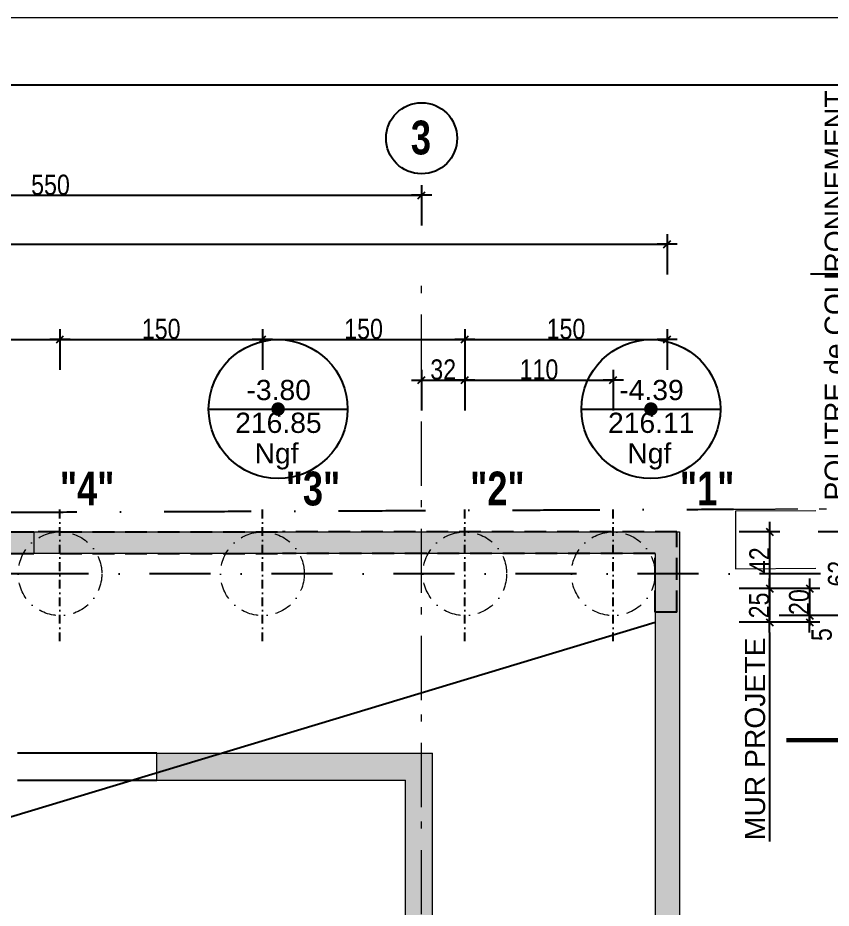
# Model space of a CAD drawing. Header units: centimetres. Extents: x 0 to 26456, y -12469 to -8269.
# Drawn here: x 23373 to 23976, y -8929 to -8269 of the extents above; entities that cross this region are included whole.
import ezdxf
from ezdxf.enums import TextEntityAlignment as Align

# ---------------------------------------------------------------- set-up
doc = ezdxf.new("R2010")
doc.units = ezdxf.units.CM
doc.header["$LTSCALE"] = 25.4
doc.header["$PDMODE"] = 1
doc.header["$PDSIZE"] = -2
for name, pattern in [('CACHEX2', [19.05, 12.7, -6.35]), ('Style de ligne -6', [1.04164, 0.625, -0.20828, 0.06943, -0.13893]), ('TIRETPTX2', [50.8, 25.4, -12.7, 0, -12.7])]:
    doc.linetypes.add(name, pattern=pattern)
for name, color, linetype in [('01_cote_gen', 4, 'Continuous'), ('01_linteaux', 2, 'Continuous'), ('01_murs_sup', 2, 'CACHEX2'), ('01_poch_murs', 253, 'Continuous'), ('01_texte', 230, 'Continuous'), ('AA_COTES', 2, 'Continuous')]:
    doc.layers.add(name, color=color, linetype=linetype)
for name, color, linetype, lineweight in [('01_murs_coup', 5, 'Continuous', 60), ('01_PIEUX', 5, 'Continuous', 60), ('B Général', 7, 'Continuous', 5)]:
    doc.layers.add(name, color=color, linetype=linetype, lineweight=lineweight)
doc.styles.add('impact', font='impact.ttf')
doc.styles.add('MATTE_TXT', font='arial.ttf')
doc.styles.add('STYLE2', font='ARIALN.TTF')
doc.dimstyles.new('JB50', dxfattribs={"dimscale": 0.1, "dimtxt": 150, "dimasz": 15, "dimexe": 0.1, "dimexo": 0.1, "dimgap": 0.09, "dimtad": 1, "dimdec": 1, "dimdsep": 46, "dimtxsty": 'STYLE2', "dimblk1": 'BOND_G', "dimblk2": 'BOND_D', "dimsah": 1, "dimcen": 1.5, "dimdle": 0.01, "dimse1": 1, "dimse2": 1, "dimclrd": 4, "dimclre": 2, "dimclrt": 6, "dimazin": 2, "dimtfac": 2.333333, "dimtdec": 1, "dimtix": 1, "dimtmove": 2, "dimatfit": 3, "dimldrblk": 'BOND_G', "dimfxl": 1, "dimtolj": 1, "dimtzin": 0, "dimarcsym": 0})

# ---------------------------------------------------------------- blocks, each defined once
blk = doc.blocks.new('BOND_G')
at = {"layer": 'AA_COTES', "color": 0}
for p, q in [((0, -5), (0, 15)), ((5, 0), (-5, 0)), ((1.77, 1.77), (-1.77, -1.77))]:
    blk.add_line(p, q, dxfattribs=at)
blk = doc.blocks.new('BOND_D')
at = {"layer": 'AA_COTES', "color": 0}
for p, q in [((0, 5), (0, -15)), ((5, 0), (-5, 0)), ((-1.77, -1.77), (1.77, 1.77))]:
    blk.add_line(p, q, dxfattribs=at)
blk = doc.blocks.new('*D4')
at = {"layer": '01_cote_gen', "color": 4, "lineweight": -2, "transparency": 16777216}
blk.add_line((22813.12, -8437.1), (23853.11, -8437.1), dxfattribs=at)
at = {"layer": 'Defpoints', "color": 0, "transparency": 16777216}
for p in [(23854.61, -8437.1), (22811.62, -8628.05), (23854.61, -8655.22)]:
    blk.add_point(p, dxfattribs=at)
at = {"layer": '01_cote_gen', "color": 4, "lineweight": -2, "transparency": 16777216, "xscale": 1.5, "yscale": 1.5, "zscale": 1.5, "rotation": 180}
blk.add_blockref('BOND_G', (22811.62, -8437.1), dxfattribs=at)
at = {"layer": '01_cote_gen', "color": 4, "lineweight": -2, "transparency": 16777216, "xscale": 1.5, "yscale": 1.5, "zscale": 1.5}
blk.add_blockref('BOND_D', (23854.61, -8437.1), dxfattribs=at)
at = {"layer": '01_cote_gen', "color": 6, "transparency": 16777216, "insert": (23333.11, -8429.43), "char_height": 15, "attachment_point": 5, "style": 'STYLE2'}
blk.add_mtext('\\A1;1043', dxfattribs=at)
blk = doc.blocks.new('*D7')
at = {"layer": '01_cote_gen', "color": 4, "lineweight": -2, "transparency": 16777216}
blk.add_line((23124.07, -8400.81), (23671.08, -8400.81), dxfattribs=at)
at = {"layer": 'Defpoints', "color": 0, "transparency": 16777216}
for p in [(23672.58, -8362.34), (23122.57, -8404.48), (23672.58, -8400.81)]:
    blk.add_point(p, dxfattribs=at)
at = {"layer": '01_cote_gen', "color": 4, "lineweight": -2, "transparency": 16777216, "xscale": 1.5, "yscale": 1.5, "zscale": 1.5, "rotation": 180}
blk.add_blockref('BOND_G', (23122.57, -8400.81), dxfattribs=at)
at = {"layer": '01_cote_gen', "color": 4, "lineweight": -2, "transparency": 16777216, "xscale": 1.5, "yscale": 1.5, "zscale": 1.5}
blk.add_blockref('BOND_D', (23672.58, -8400.81), dxfattribs=at)
at = {"layer": '01_cote_gen', "color": 6, "transparency": 16777216, "insert": (23397.57, -8393.14), "char_height": 15, "attachment_point": 5, "style": 'STYLE2'}
blk.add_mtext('\\A1;550', dxfattribs=at)
blk = doc.blocks.new('*D8')
at = {"layer": '01_cote_gen', "color": 4, "lineweight": -2, "transparency": 16777216}
blk.add_line((23556.11, -8507.61), (23703.11, -8507.61), dxfattribs=at)
at = {"layer": 'Defpoints', "color": 0, "transparency": 16777216}
for p in [(23704.61, -8507.61), (23554.61, -8601.27), (23704.61, -8601.27)]:
    blk.add_point(p, dxfattribs=at)
at = {"layer": '01_cote_gen', "color": 4, "lineweight": -2, "transparency": 16777216, "xscale": 1.5, "yscale": 1.5, "zscale": 1.5, "rotation": 180}
blk.add_blockref('BOND_G', (23554.61, -8507.61), dxfattribs=at)
at = {"layer": '01_cote_gen', "color": 4, "lineweight": -2, "transparency": 16777216, "xscale": 1.5, "yscale": 1.5, "zscale": 1.5}
blk.add_blockref('BOND_D', (23704.61, -8507.61), dxfattribs=at)
at = {"layer": '01_cote_gen', "color": 6, "transparency": 16777216, "insert": (23629.61, -8499.94), "char_height": 15, "attachment_point": 5, "style": 'STYLE2'}
blk.add_mtext('\\A1;150', dxfattribs=at)
blk = doc.blocks.new('*D9')
at = {"layer": '01_cote_gen', "color": 4, "lineweight": -2, "ltscale": 3, "transparency": 16777216}
blk.add_line((23706.11, -8507.61), (23853.11, -8507.61), dxfattribs=at)
at = {"layer": 'Defpoints', "color": 0, "ltscale": 3, "transparency": 16777216}
for p in [(23854.61, -8498.67), (23854.61, -8507.61), (23704.61, -8521.89)]:
    blk.add_point(p, dxfattribs=at)
at = {"layer": '01_cote_gen', "color": 4, "lineweight": -2, "ltscale": 3, "transparency": 16777216, "xscale": 1.5, "yscale": 1.5, "zscale": 1.5, "rotation": 180}
blk.add_blockref('BOND_G', (23704.61, -8507.61), dxfattribs=at)
at = {"layer": '01_cote_gen', "color": 4, "lineweight": -2, "ltscale": 3, "transparency": 16777216, "xscale": 1.5, "yscale": 1.5, "zscale": 1.5}
blk.add_blockref('BOND_D', (23854.61, -8507.61), dxfattribs=at)
at = {"layer": '01_cote_gen', "color": 6, "ltscale": 3, "transparency": 16777216, "insert": (23779.61, -8499.94), "char_height": 15, "attachment_point": 5, "style": 'STYLE2'}
blk.add_mtext('\\A1;150', dxfattribs=at)
blk = doc.blocks.new('*D10')
at = {"layer": '01_cote_gen', "color": 4, "lineweight": -2, "ltscale": 3, "transparency": 16777216}
blk.add_line((23406.11, -8507.61), (23553.11, -8507.61), dxfattribs=at)
at = {"layer": 'Defpoints', "color": 0, "ltscale": 3, "transparency": 16777216}
for p in [(23554.61, -8507.61), (23404.61, -8601.27), (23554.61, -8601.27)]:
    blk.add_point(p, dxfattribs=at)
at = {"layer": '01_cote_gen', "color": 4, "lineweight": -2, "ltscale": 3, "transparency": 16777216, "xscale": 1.5, "yscale": 1.5, "zscale": 1.5, "rotation": 180}
blk.add_blockref('BOND_G', (23404.61, -8507.61), dxfattribs=at)
at = {"layer": '01_cote_gen', "color": 4, "lineweight": -2, "ltscale": 3, "transparency": 16777216, "xscale": 1.5, "yscale": 1.5, "zscale": 1.5}
blk.add_blockref('BOND_D', (23554.61, -8507.61), dxfattribs=at)
at = {"layer": '01_cote_gen', "color": 6, "ltscale": 3, "transparency": 16777216, "insert": (23479.61, -8499.94), "char_height": 15, "attachment_point": 5, "style": 'STYLE2'}
blk.add_mtext('\\A1;150', dxfattribs=at)
blk = doc.blocks.new('*D11')
at = {"layer": '01_cote_gen', "color": 4, "lineweight": -2, "ltscale": 3, "transparency": 16777216}
blk.add_line((23256.19, -8507.61), (23403.11, -8507.61), dxfattribs=at)
at = {"layer": 'Defpoints', "color": 0, "ltscale": 3, "transparency": 16777216}
for p in [(23404.61, -8507.61), (23254.69, -8652.7), (23404.61, -8651.27)]:
    blk.add_point(p, dxfattribs=at)
at = {"layer": '01_cote_gen', "color": 4, "lineweight": -2, "ltscale": 3, "transparency": 16777216, "xscale": 1.5, "yscale": 1.5, "zscale": 1.5, "rotation": 180}
blk.add_blockref('BOND_G', (23254.69, -8507.61), dxfattribs=at)
at = {"layer": '01_cote_gen', "color": 4, "lineweight": -2, "ltscale": 3, "transparency": 16777216, "xscale": 1.5, "yscale": 1.5, "zscale": 1.5}
blk.add_blockref('BOND_D', (23404.61, -8507.61), dxfattribs=at)
at = {"layer": '01_cote_gen', "color": 6, "ltscale": 3, "transparency": 16777216, "insert": (23329.65, -8499.94), "char_height": 15, "attachment_point": 5, "style": 'STYLE2'}
blk.add_mtext('\\A1;149.9', dxfattribs=at)
blk = doc.blocks.new('*D120')
at = {"layer": '01_cote_gen', "color": 4, "lineweight": -2, "ltscale": 3, "transparency": 16777216}
blk.add_line((23989, -8651.77), (23989, -8710.77), dxfattribs=at)
at = {"layer": 'Defpoints', "color": 0, "ltscale": 3, "transparency": 16777216}
for p in [(23885.61, -8650.27), (23885.61, -8712.27), (23989, -8712.27)]:
    blk.add_point(p, dxfattribs=at)
at = {"layer": '01_cote_gen', "color": 4, "lineweight": -2, "ltscale": 3, "transparency": 16777216, "xscale": 1.5, "yscale": 1.5, "zscale": 1.5}
for name, p, rotation in [('BOND_G', (23989, -8650.27), 90), ('BOND_D', (23989, -8712.27), 270)]:
    blk.add_blockref(name, p, dxfattribs=dict(at, rotation=rotation))
at = {"layer": '01_cote_gen', "color": 6, "ltscale": 3, "transparency": 16777216, "insert": (23981.33, -8681.27), "char_height": 15, "attachment_point": 5, "rotation": 90, "style": 'STYLE2'}
blk.add_mtext('\\A1;62', dxfattribs=at)
blk = doc.blocks.new('*D121')
at = {"layer": '01_cote_gen', "color": 4, "lineweight": -2, "ltscale": 3, "transparency": 16777216}
blk.add_line((23930.5, -8693.77), (23930.5, -8715.77), dxfattribs=at)
at = {"layer": 'Defpoints', "color": 0, "ltscale": 3, "transparency": 16777216}
for p in [(23813.89, -8692.27), (23813.89, -8717.27), (23930.5, -8717.27)]:
    blk.add_point(p, dxfattribs=at)
at = {"layer": '01_cote_gen', "color": 4, "lineweight": -2, "ltscale": 3, "transparency": 16777216, "xscale": 1.5, "yscale": 1.5, "zscale": 1.5}
for name, p, rotation in [('BOND_G', (23930.5, -8692.27), 90), ('BOND_D', (23930.5, -8717.27), 270)]:
    blk.add_blockref(name, p, dxfattribs=dict(at, rotation=rotation))
at = {"layer": '01_cote_gen', "color": 6, "ltscale": 3, "transparency": 16777216, "insert": (23922.83, -8704.77), "char_height": 15, "attachment_point": 5, "rotation": 90, "style": 'STYLE2'}
blk.add_mtext('\\A1;25', dxfattribs=at)
blk = doc.blocks.new('*D122')
at = {"layer": '01_cote_gen', "color": 4, "lineweight": -2, "ltscale": 3, "transparency": 16777216}
blk.add_line((23960.14, -8713.77), (23960.14, -8715.77), dxfattribs=at)
at = {"layer": 'Defpoints', "color": 0, "ltscale": 3, "transparency": 16777216}
for p in [(23966.5, -8712.27), (23938, -8717.27), (23960.14, -8717.27)]:
    blk.add_point(p, dxfattribs=at)
at = {"layer": '01_cote_gen', "color": 4, "lineweight": -2, "ltscale": 3, "transparency": 16777216, "xscale": 1.5, "yscale": 1.5, "zscale": 1.5}
for name, p, rotation in [('BOND_G', (23960.14, -8712.27), 90), ('BOND_D', (23960.14, -8717.27), 270)]:
    blk.add_blockref(name, p, dxfattribs=dict(at, rotation=rotation))
at = {"layer": '01_cote_gen', "color": 6, "ltscale": 3, "transparency": 16777216, "insert": (23969.15, -8726.38), "char_height": 15, "attachment_point": 5, "rotation": 90, "style": 'STYLE2'}
blk.add_mtext('\\A1;5', dxfattribs=at)
blk = doc.blocks.new('*D123')
at = {"layer": '01_cote_gen', "color": 4, "lineweight": -2, "ltscale": 3, "transparency": 16777216}
blk.add_line((23930.5, -8651.77), (23930.5, -8690.77), dxfattribs=at)
at = {"layer": 'Defpoints', "color": 0, "ltscale": 3, "transparency": 16777216}
for p in [(23966.5, -8650.27), (23930.5, -8692.27), (23938, -8692.27)]:
    blk.add_point(p, dxfattribs=at)
at = {"layer": '01_cote_gen', "color": 4, "lineweight": -2, "ltscale": 3, "transparency": 16777216, "xscale": 1.5, "yscale": 1.5, "zscale": 1.5}
for name, p, rotation in [('BOND_G', (23930.5, -8650.27), 90), ('BOND_D', (23930.5, -8692.27), 270)]:
    blk.add_blockref(name, p, dxfattribs=dict(at, rotation=rotation))
at = {"layer": '01_cote_gen', "color": 6, "ltscale": 3, "transparency": 16777216, "insert": (23922.96, -8671.27), "char_height": 15, "attachment_point": 5, "rotation": 90, "style": 'STYLE2'}
blk.add_mtext('\\A1;42', dxfattribs=at)
blk = doc.blocks.new('*D124')
at = {"layer": '01_cote_gen', "color": 4, "lineweight": -2, "ltscale": 3, "transparency": 16777216}
blk.add_line((23960.14, -8693.77), (23960.14, -8710.77), dxfattribs=at)
at = {"layer": 'Defpoints', "color": 0, "ltscale": 3, "transparency": 16777216}
for p in [(23938, -8692.27), (23946.24, -8712.27), (23960.14, -8712.27)]:
    blk.add_point(p, dxfattribs=at)
at = {"layer": '01_cote_gen', "color": 4, "lineweight": -2, "ltscale": 3, "transparency": 16777216, "xscale": 1.5, "yscale": 1.5, "zscale": 1.5}
for name, p, rotation in [('BOND_G', (23960.14, -8692.27), 90), ('BOND_D', (23960.14, -8712.27), 270)]:
    blk.add_blockref(name, p, dxfattribs=dict(at, rotation=rotation))
at = {"layer": '01_cote_gen', "color": 6, "ltscale": 3, "transparency": 16777216, "insert": (23952.47, -8702.27), "char_height": 15, "attachment_point": 5, "rotation": 90, "style": 'STYLE2'}
blk.add_mtext('\\A1;20', dxfattribs=at)
blk = doc.blocks.new('*D208')
at = {"layer": '01_cote_gen', "color": 4, "lineweight": -2, "ltscale": 3, "transparency": 16777216}
blk.add_line((25181.35, -8824.44), (25181.35, -8881.44), dxfattribs=at)
at = {"layer": 'Defpoints', "color": 0, "ltscale": 3, "transparency": 16777216}
for p in [(25158.85, -8822.94), (0, -8882.94), (25181.35, -8882.94)]:
    blk.add_point(p, dxfattribs=at)
at = {"layer": '01_cote_gen', "color": 4, "lineweight": -2, "ltscale": 3, "transparency": 16777216, "xscale": 1.5, "yscale": 1.5, "zscale": 1.5}
for name, p, rotation in [('BOND_G', (25181.35, -8822.94), 90), ('BOND_D', (25181.35, -8882.94), 270)]:
    blk.add_blockref(name, p, dxfattribs=dict(at, rotation=rotation))
at = {"layer": '01_cote_gen', "color": 6, "ltscale": 3, "transparency": 16777216, "insert": (25173.68, -8852.94), "char_height": 15, "attachment_point": 5, "rotation": 90, "style": 'STYLE2'}
blk.add_mtext('\\A1;60', dxfattribs=at)
blk = doc.blocks.new('*D315')
at = {"layer": '01_cote_gen', "color": 4, "lineweight": -2, "ltscale": 3, "transparency": 16777216}
blk.add_line((23674.08, -8537.71), (23703.11, -8537.71), dxfattribs=at)
at = {"layer": 'Defpoints', "color": 0, "ltscale": 3, "transparency": 16777216}
for p in [(23704.61, -8530.11), (23704.61, -8537.71), (23672.58, -8548.08)]:
    blk.add_point(p, dxfattribs=at)
at = {"layer": '01_cote_gen', "color": 4, "lineweight": -2, "ltscale": 3, "transparency": 16777216, "xscale": 1.5, "yscale": 1.5, "zscale": 1.5, "rotation": 180}
blk.add_blockref('BOND_G', (23672.58, -8537.71), dxfattribs=at)
at = {"layer": '01_cote_gen', "color": 4, "lineweight": -2, "ltscale": 3, "transparency": 16777216, "xscale": 1.5, "yscale": 1.5, "zscale": 1.5}
blk.add_blockref('BOND_D', (23704.61, -8537.71), dxfattribs=at)
at = {"layer": '01_cote_gen', "color": 6, "ltscale": 3, "transparency": 16777216, "insert": (23688.6, -8530.04), "char_height": 15, "attachment_point": 5, "style": 'STYLE2'}
blk.add_mtext('\\A1;32', dxfattribs=at)
blk = doc.blocks.new('*D316')
at = {"layer": '01_cote_gen', "color": 4, "lineweight": -2, "ltscale": 3, "transparency": 16777216}
blk.add_line((23706.11, -8537.71), (23813.11, -8537.71), dxfattribs=at)
at = {"layer": 'Defpoints', "color": 0, "ltscale": 3, "transparency": 16777216}
for p in [(23814.61, -8537.71), (23704.61, -8545.21), (23814.61, -8631.27)]:
    blk.add_point(p, dxfattribs=at)
at = {"layer": '01_cote_gen', "color": 4, "lineweight": -2, "ltscale": 3, "transparency": 16777216, "xscale": 1.5, "yscale": 1.5, "zscale": 1.5, "rotation": 180}
blk.add_blockref('BOND_G', (23704.61, -8537.71), dxfattribs=at)
at = {"layer": '01_cote_gen', "color": 4, "lineweight": -2, "ltscale": 3, "transparency": 16777216, "xscale": 1.5, "yscale": 1.5, "zscale": 1.5}
blk.add_blockref('BOND_D', (23814.61, -8537.71), dxfattribs=at)
at = {"layer": '01_cote_gen', "color": 6, "ltscale": 3, "transparency": 16777216, "insert": (23759.61, -8530.04), "char_height": 15, "attachment_point": 5, "style": 'STYLE2'}
blk.add_mtext('\\A1;110', dxfattribs=at)

msp = doc.modelspace()

# ---------------------------------------------------------------- hatches: boundary and pattern name
at = {"layer": '01_murs_sup'}
h = msp.add_hatch(dxfattribs=at)
h.set_pattern_fill('DASH', color=256, scale=2.5, angle=135)
h.set_pattern_definition([(135, (22300.908, 21.996), (-11.22532, 9e-16), [7.9375, -7.9375])])
h.paths.add_polyline_path([(23861.71, -8650.27), (23469.63, -8650.27), (23404.57, -8650.27), (23285.19, -8650.27), (23285.19, -8666.27), (23404.57, -8666.27), (23469.63, -8666.27), (23845.71, -8666.27), (23845.71, -8709.87), (23861.71, -8709.87)])
edge = h.paths.add_edge_path()
edge.add_line((23285.19, -8666.28), (23285.19, -8650.27))
edge.add_arc((23328.43, -9894.24), 1244.73, 91.99066, 105.4374)
edge.add_line((22997.1, -8694.42), (23001.98, -8709.67))
edge.add_arc((23328.43, -9894.24), 1228.73, 100.96877, 105.40741, ccw=False)
edge.add_line((23094.63, -8687.96), (23094.63, -9131.93))
edge.add_line((23094.63, -9131.93), (23112.63, -9131.93))
edge.add_line((23112.63, -9131.93), (23112.63, -8684.61))
edge.add_arc((23328.43, -9894.24), 1228.73, 92.01659, 100.11501, ccw=False)
edge = h.paths.add_edge_path()
edge.add_line((22907.35, -8739.92), (22901.85, -8724.89))
edge.add_arc((23328.43, -9894.24), 1244.73, 110.04186, 114.53183)
edge.add_line((22811.62, -8761.88), (22811.62, -8779.49))
edge.add_arc((23328.43, -9894.24), 1228.73, 110.04083, 114.87281, ccw=False)
edge = h.paths.add_edge_path()
edge.add_line((22811.62, -8779.49), (22811.62, -8761.88))
edge.add_arc((23328.43, -9894.24), 1244.73, 114.53183, 132.24354)
edge.add_line((22491.62, -8972.78), (22491.62, -9146.93))
edge.add_line((22491.62, -9146.93), (22811.62, -9146.93))
edge.add_line((22811.62, -9146.93), (22811.62, -9128.93))
edge.add_line((22811.62, -9128.93), (22507.62, -9128.93))
edge.add_line((22507.62, -9128.93), (22507.62, -8979.89))
edge.add_arc((23328.43, -9894.24), 1228.73, 114.87281, 131.91412, ccw=False)
edge = h.paths.add_edge_path()
edge.add_line((22948.67, -9128.93), (22811.62, -9128.93))
edge.add_line((22811.62, -9128.93), (22811.62, -9146.93))
edge.add_line((22811.62, -9146.93), (22930.67, -9146.93))
edge.add_line((22930.67, -9146.93), (22930.67, -9603.37))
edge.add_arc((22795.13, -10478.43), 885.5, 80.01528, 81.19582, ccw=False)
edge.add_line((22948.67, -9606.34), (22948.67, -9529.21))
edge.add_line((22948.67, -9529.21), (23302.63, -9529.21))
edge.add_line((23302.63, -9529.21), (23302.63, -9752.79))
edge.add_arc((22795.13, -10478.43), 885.5, 55.0317, 88.93337)
edge.add_line((22811.62, -9593.09), (22811.62, -9613.09))
edge.add_arc((22795.13, -10478.43), 865.5, 0, 88.90872, ccw=False)
edge.add_line((23660.63, -10478.43), (23660.63, -10479.62))
edge.add_line((23660.63, -10479.62), (23680.63, -10479.62))
edge.add_arc((22795.13, -10478.43), 885.5, 359.9229, 397.71342)
edge.add_line((23495.63, -9936.76), (23495.63, -9628.26))
edge.add_line((23495.63, -9628.26), (23660.63, -9628.26))
edge.add_line((23660.63, -9628.26), (23660.63, -9824.26))
edge.add_line((23660.63, -9824.26), (23680.63, -9824.26))
edge.add_line((23680.63, -9824.26), (23680.63, -9603.66))
edge.add_line((23680.63, -9603.66), (23660.63, -9603.66))
edge.add_line((23660.63, -9603.66), (23660.63, -9608.26))
edge.add_line((23660.63, -9608.26), (23320.63, -9608.26))
edge.add_line((23320.63, -9608.26), (23320.63, -9338.26))
edge.add_line((23320.63, -9338.26), (23302.63, -9327.87))
edge.add_line((23302.63, -9327.87), (23302.63, -9511.21))
edge.add_line((23302.63, -9511.21), (22948.67, -9511.21))
edge.add_line((22948.67, -9511.21), (22948.67, -9128.93))
edge = h.paths.add_edge_path(flags=16)
edge.add_line((23320.63, -9628.26), (23393.38, -9628.26))
edge.add_line((23393.38, -9628.26), (23393.38, -9804.26))
edge.add_line((23393.38, -9804.26), (23369.24, -9804.26))
edge.add_arc((22795.13, -10478.43), 885.5, 49.5831, 53.59773)
edge.add_line((23320.63, -9765.72), (23320.63, -9628.26))
h.paths.add_polyline_path([(23326.17, -9633.26), (23379.13, -9633.26), (23337.86, -9649.87), (23326.17, -9761.06)], flags=0)
h.paths.add_polyline_path([(23411.38, -9628.26), (23475.63, -9628.26), (23475.63, -9804.26), (23411.38, -9804.26), (23411.38, -9804.26)], flags=16)
h.paths.add_polyline_path([(23416.38, -9633.26), (23469.35, -9633.26), (23428.08, -9649.87), (23416.38, -9793.02)], flags=0)
edge = h.paths.add_edge_path(flags=16)
edge.add_line((23391.93, -9824.26), (23475.63, -9824.26))
edge.add_line((23475.63, -9824.26), (23475.63, -9911.84))
edge.add_arc((22795.13, -10478.43), 885.5, 39.78116, 47.62597)
at = {"layer": '01_poch_murs', "ltscale": 3}
h = msp.add_hatch(color=256, dxfattribs=at)
h.dxf.hatch_style = 1
h.paths.add_polyline_path([(23554.61, -8650.27), (23404.61, -8650.27, -0.272919), (23431.74, -8666.27), (23527.48, -8666.27, -0.272919)])
h.paths.add_polyline_path([(23385.19, -8657.11), (23385.19, -8666.27), (23431.74, -8666.27, 0.465508)])
h.paths.add_polyline_path([(23404.61, -8650.27), (23385.19, -8650.27), (23385.19, -8657.11, -0.170879)], flags=17)
h.paths.add_polyline_path([(23672.58, -8650.27), (23554.61, -8650.27, -0.272919), (23581.74, -8666.27), (23672.58, -8666.27)])
h.paths.add_polyline_path([(23527.48, -8666.27), (23581.74, -8666.27, 0.589768)])
h.paths.add_polyline_path([(23677.48, -8666.27), (23731.74, -8666.27, 0.589768)])
h.paths.add_polyline_path([(23704.61, -8650.27), (23672.58, -8650.27), (23672.58, -8666.27), (23677.48, -8666.27, -0.272919)])
h.paths.add_polyline_path([(23854.61, -8650.27), (23704.61, -8650.27, -0.272919), (23731.74, -8666.27), (23827.48, -8666.27, -0.272919)])
h.paths.add_polyline_path([(23863.71, -8651.64, 0.354767), (23827.48, -8666.27), (23845.71, -8666.27), (23845.71, -8710.97, 0.148357), (23863.71, -8710.91)])
h = msp.add_hatch(color=256, dxfattribs=at)
h.dxf.hatch_style = 1
h.paths.add_polyline_path([(23964.77, -9860.97), (23810.67, -9860.97), (23810.67, -9872.26), (23964.77, -9872.26)])
h.paths.add_polyline_path([(23863.71, -9271.26), (23863.71, -9261.26), (23964.77, -9261.26), (23964.77, -9250.97), (23825.54, -9250.97), (23825.54, -9265.26), (23845.71, -9265.26), (23845.71, -9473.26), (23810.71, -9473.26), (23810.71, -9491.26), (23845.71, -9491.26), (23845.71, -9854.26), (23810.67, -9854.26), (23810.67, -9860.97), (23964.77, -9860.97), (23964.77, -9854.26), (23863.71, -9854.26)])
h.paths.add_polyline_path([(23863.71, -8710.91, -0.148357), (23845.71, -8710.97), (23845.71, -9245.26), (23825.54, -9245.26), (23825.54, -9250.97), (23964.77, -9250.97), (23964.77, -9245.26), (23863.71, -9245.26)])
h = msp.add_hatch(color=256, dxfattribs=at)
h.dxf.hatch_style = 1
h.paths.add_polyline_path([(23672.58, -8814.19), (23476.28, -8814.19), (23476.28, -8834.19), (23660.63, -8834.19), (23660.63, -9245.26), (23302.63, -9245.26), (23302.63, -9250.97), (23672.58, -9250.97)])
h.paths.add_polyline_path([(23680.63, -8814.19), (23672.58, -8814.19), (23672.58, -9250.97), (23722.34, -9250.97), (23722.34, -9245.26), (23680.63, -9245.26)])
h.paths.add_polyline_path([(23672.58, -9250.97), (23302.63, -9250.97), (23302.63, -9752.79, 0.057951), (23122.57, -9655.69), (23122.57, -9677.26, -0.09742), (23401.62, -9860.97), (23429.83, -9860.97, 0.014901), (23391.93, -9824.26), (23475.63, -9824.26), (23475.63, -9860.97), (23495.63, -9860.97), (23495.63, -9628.26), (23660.63, -9628.26), (23660.63, -9608.26), (23320.63, -9608.26), (23320.63, -9265.26), (23660.63, -9265.26), (23660.63, -9270.51), (23672.58, -9270.51)])
h.paths.add_polyline_path([(23475.63, -9628.26), (23475.63, -9804.26), (23411.38, -9804.26), (23411.38, -9804.26), (23411.38, -9628.26)], flags=16)
h.paths.add_polyline_path([(23469.35, -9633.26), (23428.08, -9649.87), (23416.38, -9761.06), (23416.38, -9633.26)], flags=0)
h.paths.add_polyline_path([(23393.38, -9628.26), (23393.38, -9804.26), (23369.24, -9804.26, 0.017519), (23320.63, -9765.72), (23320.63, -9628.26)], flags=16)
h.paths.add_polyline_path([(23379.13, -9633.26), (23337.86, -9649.87), (23326.17, -9761.06), (23326.17, -9633.26)], flags=0)
h.paths.add_polyline_path([(23722.34, -9250.97), (23672.58, -9250.97), (23672.58, -9270.51), (23680.63, -9270.51), (23680.63, -9265.26), (23722.34, -9265.26)])
h.paths.add_polyline_path([(23672.58, -9403.71), (23660.63, -9403.71), (23660.63, -9824.26), (23672.58, -9824.26)])
h.paths.add_polyline_path([(23680.63, -9403.71), (23672.58, -9403.71), (23672.58, -9824.26), (23680.63, -9824.26)])

# ---------------------------------------------------------------- linework, layer by layer
at = {"layer": '01_cote_gen', "ltscale": 3}
for p, q in [((23285.19, -8650.27), (23385.19, -8650.27)), ((23285.74, -8666.26), (23385.19, -8666.27))]:
    msp.add_line(p, q, dxfattribs=at)
at = {"layer": '01_cote_gen'}
msp.add_line((23404.61, -8681.27), (23362.37, -8681.27), dxfattribs=at)
at = {"layer": '01_linteaux', "linetype": 'TIRETPTX2', "ltscale": 0.05}
msp.add_line((23960.7, -8458.94), (24395.37, -8458.94), dxfattribs=at)
at = {"layer": '01_linteaux', "linetype": 'TIRETPTX2', "ltscale": 0.01}
for p, q in [((23404.61, -8731.27), (23404.61, -8631.27)), ((23554.61, -8731.27), (23554.61, -8631.27)), ((23704.61, -8731.27), (23704.61, -8631.27)), ((23814.61, -8731.27), (23814.61, -8631.27))]:
    msp.add_line(p, q, dxfattribs=at)
at = {"layer": '01_linteaux', "linetype": 'TIRETPTX2', "ltscale": 0.07}
msp.add_line((23968.23, -8681.27), (23404.61, -8681.27), dxfattribs=at)
at = {"layer": '01_linteaux'}
for p, q in [((23476.28, -8814.19), (23373.08, -8814.19)), ((23373.08, -8834.19), (23476.28, -8834.19))]:
    msp.add_line(p, q, dxfattribs=at)
at = {"layer": '01_linteaux', "color": 5, "linetype": 'TIRETPTX2', "ltscale": 0.1}
msp.add_open_spline([(23223.55, -8636.31), (23563.7, -8634.88), (23903.85, -8633.45)], degree=2, dxfattribs=at)
at = {"layer": '01_murs_coup', "linetype": 'Continuous', "lineweight": 5}
for p, q in [((26455.97, -8269.29), (13955.97, -8269.29)), ((23385.19, -8650.27), (23385.19, -8666.27)), ((23385.19, -8650.27), (23863.71, -8650.27)), ((23863.71, -8650.27), (23863.71, -9245.26)), ((23845.71, -8666.27), (23385.19, -8666.27)), ((23845.71, -8666.27), (23845.71, -9245.26)), ((23476.28, -8814.19), (23680.63, -8814.19)), ((23476.28, -8814.19), (23680.63, -8814.19)), ((23476.28, -8834.19), (23476.28, -8814.19)), ((23680.63, -9245.26), (23680.63, -8814.19)), ((23680.63, -9245.26), (23680.63, -8814.19)), ((23476.28, -8834.19), (23660.63, -8834.19)), ((23476.28, -8834.19), (23660.63, -8834.19)), ((23660.63, -9245.26), (23660.63, -8834.19)), ((23660.63, -9245.26), (23660.63, -8834.19))]:
    msp.add_line(p, q, dxfattribs=at)
msp.add_lwpolyline([(23964.77, -8634.64), (23905.2, -8634.89), (23905.2, -8677.61), (23964.77, -8677.2)], dxfattribs=at)
at = {"layer": '01_murs_sup', "ltscale": 0.05}
for p, q in [((23404.57, -8650.27), (23385.19, -8650.27)), ((23404.57, -8650.27), (23569.63, -8650.27)), ((23861.71, -8650.27), (23569.63, -8650.27)), ((23861.71, -8709.87), (23861.71, -8650.27)), ((23404.57, -8666.27), (23569.63, -8666.27)), ((23845.71, -8666.27), (23569.63, -8666.27)), ((23845.71, -8709.87), (23845.71, -8666.27)), ((23861.71, -8709.87), (23845.71, -8709.87))]:
    msp.add_line(p, q, dxfattribs=at)
at = {"layer": '01_PIEUX', "linetype": 'TIRETPTX2', "lineweight": 5, "ltscale": 0.02}
for centre in [(23404.61, -8681.27), (23554.61, -8681.27), (23704.61, -8681.27), (23814.61, -8681.27)]:
    msp.add_circle(centre, 31, dxfattribs=at)
at = {"layer": '01_texte'}
for p, q in [((26405.97, -8319.29), (14005.97, -8319.29)), ((23514.78, -8559.24), (23617.71, -8559.24)), ((23791.08, -8559.24), (23894.01, -8559.24)), ((23049.11, -8957.51), (23845.71, -8717.27)), ((23930.5, -8724.77), (23930.5, -8879.65))]:
    msp.add_line(p, q, dxfattribs=at)
at = {"layer": '01_texte', "const_width": 5}
for points in [[(23563.74, -8559.24, 1), (23568.74, -8559.24, 1)], [(23840.05, -8559.24, 1), (23845.05, -8559.24, 1)]]:
    msp.add_lwpolyline(points, format="xyb", close=True, dxfattribs=at)
at = {"layer": '01_texte', "const_width": 3}
msp.add_lwpolyline([(24001.47, -8804.61), (23942.97, -8804.61)], dxfattribs=at)
at = {"layer": '01_texte'}
for centre, radius in [((23672.58, -8358.56), 26.34), ((23566.24, -8559.24), 51.46), ((23842.55, -8559.24), 51.46)]:
    msp.add_circle(centre, radius, dxfattribs=at)
at = {"layer": 'B Général', "color": 1, "linetype": 'Style de ligne -6', "lineweight": 13, "ltscale": 3}
msp.add_line((23672.58, -11791.1), (23672.58, -8459.6), dxfattribs=at)
at = {"layer": 'B Général', "color": 1, "linetype": 'Style de ligne -6', "lineweight": 13, "ltscale": 3, "true_color": 0xff0000}
msp.add_open_spline([(23903.85, -8633.45), (23955.18, -8633.21), (24006.5, -8632.97)], degree=2, dxfattribs=at)

# ---------------------------------------------------------------- texts
at = {"layer": '01_texte', "style": 'MATTE_TXT'}
for s, p in [('POUTRE de COURONNEMENT', (23986.28, -8627.01)), ('MUR PROJETE', (23927.17, -8878.75))]:
    msp.add_text(s, height=15, rotation=90, dxfattribs=at).set_placement(p)
for s, p in [('-3.80', (23542.81, -8552.61)), ('-4.39', (23819.12, -8552.61)), ('216.85', (23534.44, -8576.92)), ('216.11', (23810.74, -8576.92)), ('Ngf', (23548.78, -8599.56)), ('Ngf', (23825.08, -8599.56))]:
    msp.add_text(s, height=15, dxfattribs=at).set_placement(p)
at = {"layer": '01_texte', "style": 'impact'}
for s, p in [('"4"', (23424.72, -8638.1)), ('"3"', (23592.1, -8638.1)), ('"2"', (23728.76, -8638.1)), ('"1"', (23884.2, -8638.1))]:
    msp.add_text(s, height=25, rotation=0, dxfattribs=at).set_placement(p, align=Align.BOTTOM_CENTER)
at = {"layer": '01_texte', "insert": (23664.66, -8345.47), "char_height": 25, "attachment_point": 1, "rotation": 0, "line_spacing_factor": 0.895453, "style": 'impact'}
msp.add_mtext('3', dxfattribs=at)

# ---------------------------------------------------------------- dimensions: what is measured, and where the dimension line sits
at = {"layer": '01_cote_gen'}
for base, p1, p2, picture, middle in [((23672.58, -8400.81), (23122.57, -8404.48), (23672.58, -8362.34), '*D7', (23397.57, -8393.14)), ((23854.61, -8437.1), (22811.62, -8628.05), (23854.61, -8655.22), '*D4', (23333.11, -8429.43)), ((23704.61, -8507.61), (23554.61, -8601.27), (23704.61, -8601.27), '*D8', (23629.61, -8499.94))]:
    dim = msp.add_linear_dim(base=base, p1=p1, p2=p2, dimstyle='JB50', dxfattribs=at)
    dim.commit()
    dim.dimension.update_dxf_attribs({"geometry": picture, "text_midpoint": middle})
at = {"layer": '01_cote_gen', "ltscale": 3}
for base, p1, p2, picture, middle in [((23404.61, -8507.61), (23254.69, -8652.7), (23404.61, -8651.27), '*D11', (23329.65, -8499.94)), ((23554.61, -8507.61), (23404.61, -8601.27), (23554.61, -8601.27), '*D10', (23479.61, -8499.94)), ((23854.61, -8507.61), (23704.61, -8521.89), (23854.61, -8498.67), '*D9', (23779.61, -8499.94)), ((23704.61, -8537.71), (23672.58, -8548.08), (23704.61, -8530.11), '*D315', (23688.6, -8530.04)), ((23814.61, -8537.71), (23704.61, -8545.21), (23814.61, -8631.27), '*D316', (23759.61, -8530.04))]:
    dim = msp.add_linear_dim(base=base, p1=p1, p2=p2, dimstyle='JB50', dxfattribs=at)
    dim.commit()
    dim.dimension.update_dxf_attribs({"geometry": picture, "text_midpoint": middle})
for base, p1, p2, picture, middle in [((23989, -8712.27), (23885.61, -8650.27), (23885.61, -8712.27), '*D120', (23981.33, -8681.27)), ((23930.5, -8692.27), (23966.5, -8650.27), (23938, -8692.27), '*D123', (23922.96, -8671.27)), ((23930.5, -8717.27), (23813.89, -8692.27), (23813.89, -8717.27), '*D121', (23922.83, -8704.77)), ((23960.14, -8712.27), (23938, -8692.27), (23946.24, -8712.27), '*D124', (23952.47, -8702.27)), ((25181.35, -8882.94), (25158.85, -8822.94), (0, -8882.94), '*D208', (25173.68, -8852.94))]:
    dim = msp.add_linear_dim(base=base, p1=p1, p2=p2, angle=90, dimstyle='JB50', dxfattribs=at)
    dim.commit()
    dim.dimension.update_dxf_attribs({"geometry": picture, "text_midpoint": middle})
dim = msp.add_linear_dim(base=(23960.14, -8717.27), p1=(23966.5, -8712.27), p2=(23938, -8717.27), angle=90, dimstyle='JB50', dxfattribs=at)
dim.commit()
dim.dimension.update_dxf_attribs({"geometry": '*D122', "text_midpoint": (23969.15, -8726.38), "dimtype": 160})

doc.saveas('drawing.dxf')
